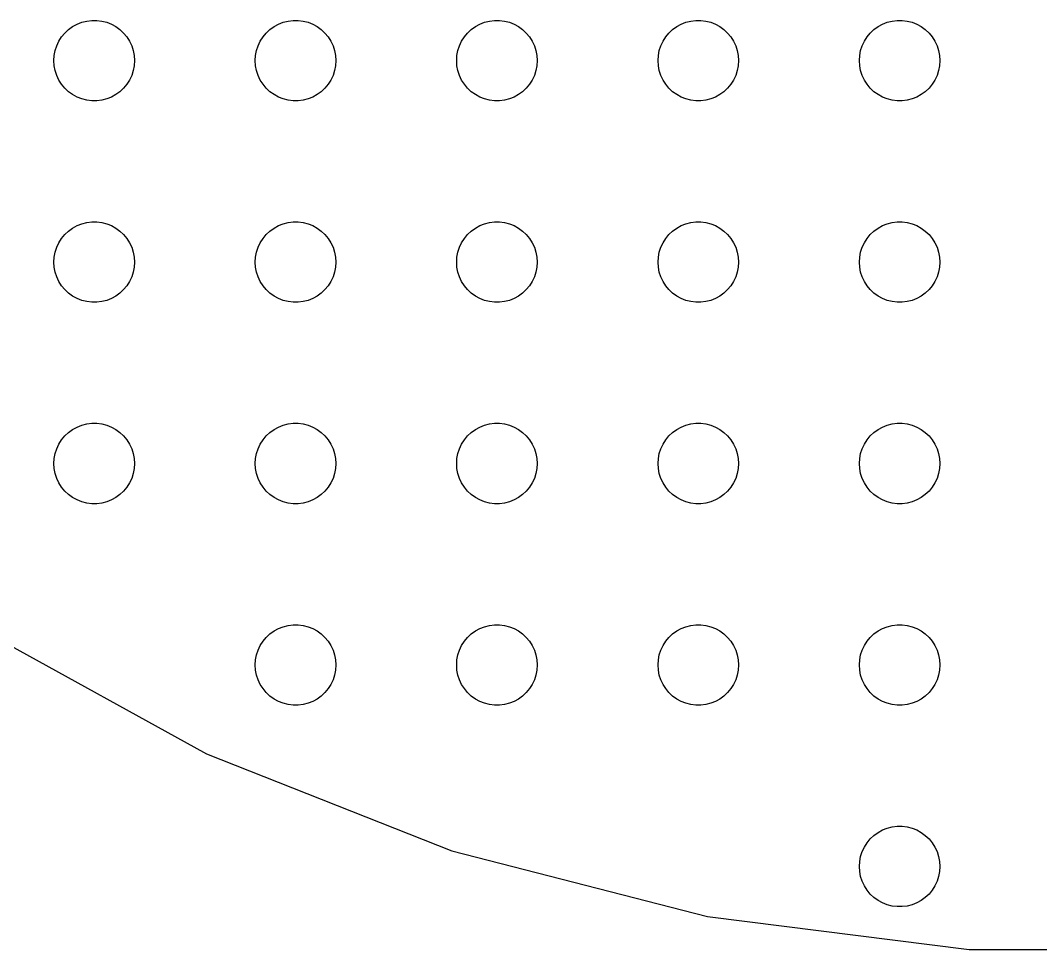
# Model space of a CAD drawing. Header units: metres. Extents: x -156 to 156, y -156 to 156.
# Drawn here: x -80.5 to -4.5, y -156.2 to -87 of the extents above; entities that cross this region are included whole.
import ezdxf

# ---------------------------------------------------------------- set-up
doc = ezdxf.new("R2010")
doc.units = ezdxf.units.M

msp = doc.modelspace()

# ---------------------------------------------------------------- linework, layer by layer
for p, q in [((-76.6075, -87.467), (-76.2773, -87.2855)), ((-76.2773, -87.2855), (-75.927, -87.1468)), ((-75.927, -87.1468), (-75.5621, -87.0531)), ((-75.5621, -87.0531), (-75.1884, -87.0059)), ((-75.1884, -87.0059), (-74.8116, -87.0059)), ((-74.8116, -87.0059), (-74.4379, -87.0531)), ((-74.4379, -87.0531), (-74.073, -87.1468)), ((-74.073, -87.1468), (-73.7227, -87.2855)), ((-73.7227, -87.2855), (-73.3925, -87.467)), ((-61.6075, -87.467), (-61.2773, -87.2855)), ((-61.2773, -87.2855), (-60.927, -87.1468)), ((-60.927, -87.1468), (-60.5621, -87.0531)), ((-60.5621, -87.0531), (-60.1884, -87.0059)), ((-60.1884, -87.0059), (-59.8116, -87.0059)), ((-59.8116, -87.0059), (-59.4379, -87.0531)), ((-59.4379, -87.0531), (-59.0729, -87.1468)), ((-59.0729, -87.1468), (-58.7227, -87.2855)), ((-58.7227, -87.2855), (-58.3925, -87.467)), ((-46.6075, -87.467), (-46.2773, -87.2855)), ((-46.2773, -87.2855), (-45.927, -87.1468)), ((-45.927, -87.1468), (-45.5621, -87.0531)), ((-45.5621, -87.0531), (-45.1884, -87.0059)), ((-45.1884, -87.0059), (-44.8116, -87.0059)), ((-44.8116, -87.0059), (-44.4379, -87.0531)), ((-44.4379, -87.0531), (-44.0729, -87.1468)), ((-44.0729, -87.1468), (-43.7227, -87.2855)), ((-43.7227, -87.2855), (-43.3925, -87.467)), ((-31.6075, -87.467), (-31.2773, -87.2855)), ((-31.2773, -87.2855), (-30.927, -87.1468)), ((-30.927, -87.1468), (-30.5621, -87.0531)), ((-30.5621, -87.0531), (-30.1884, -87.0059)), ((-30.1884, -87.0059), (-29.8116, -87.0059)), ((-29.8116, -87.0059), (-29.4379, -87.0531)), ((-29.4379, -87.0531), (-29.0729, -87.1468)), ((-29.0729, -87.1468), (-28.7227, -87.2855)), ((-28.7227, -87.2855), (-28.3925, -87.467)), ((-16.6075, -87.467), (-16.2773, -87.2855)), ((-16.2773, -87.2855), (-15.927, -87.1468)), ((-15.927, -87.1468), (-15.5621, -87.0531)), ((-15.5621, -87.0531), (-15.1884, -87.0059)), ((-15.1884, -87.0059), (-14.8116, -87.0059)), ((-14.8116, -87.0059), (-14.4379, -87.0531)), ((-14.4379, -87.0531), (-14.0729, -87.1468)), ((-14.0729, -87.1468), (-13.7227, -87.2855)), ((-13.7227, -87.2855), (-13.3925, -87.467)), ((-77.427, -88.2366), (-77.1869, -87.9464)), ((-77.1869, -87.9464), (-76.9123, -87.6885)), ((-76.9123, -87.6885), (-76.6075, -87.467)), ((-73.3925, -87.467), (-73.0877, -87.6885)), ((-73.0877, -87.6885), (-72.8131, -87.9464)), ((-72.8131, -87.9464), (-72.573, -88.2366)), ((-62.427, -88.2366), (-62.1869, -87.9464)), ((-62.1869, -87.9464), (-61.9123, -87.6885)), ((-61.9123, -87.6885), (-61.6075, -87.467)), ((-58.3925, -87.467), (-58.0877, -87.6885)), ((-58.0877, -87.6885), (-57.8131, -87.9464)), ((-57.8131, -87.9464), (-57.5729, -88.2366)), ((-47.427, -88.2366), (-47.1869, -87.9464)), ((-47.1869, -87.9464), (-46.9123, -87.6885)), ((-46.9123, -87.6885), (-46.6075, -87.467)), ((-43.3925, -87.467), (-43.0877, -87.6885)), ((-43.0877, -87.6885), (-42.8131, -87.9464)), ((-42.8131, -87.9464), (-42.5729, -88.2366)), ((-32.427, -88.2366), (-32.1869, -87.9464)), ((-32.1869, -87.9464), (-31.9123, -87.6885)), ((-31.9123, -87.6885), (-31.6075, -87.467)), ((-28.3925, -87.467), (-28.0877, -87.6885)), ((-28.0877, -87.6885), (-27.8131, -87.9464)), ((-27.8131, -87.9464), (-27.5729, -88.2366)), ((-17.427, -88.2366), (-17.1869, -87.9464)), ((-17.1869, -87.9464), (-16.9123, -87.6885)), ((-16.9123, -87.6885), (-16.6075, -87.467)), ((-13.3925, -87.467), (-13.0877, -87.6885)), ((-13.0877, -87.6885), (-12.8131, -87.9464)), ((-12.8131, -87.9464), (-12.5729, -88.2366)), ((-77.9057, -89.2539), (-77.7893, -88.8956)), ((-77.7893, -88.8956), (-77.6289, -88.5547)), ((-77.6289, -88.5547), (-77.427, -88.2366)), ((-72.573, -88.2366), (-72.3711, -88.5547)), ((-72.3711, -88.5547), (-72.2107, -88.8956)), ((-72.2107, -88.8956), (-72.0943, -89.2539)), ((-62.9057, -89.2539), (-62.7893, -88.8956)), ((-62.7893, -88.8956), (-62.6289, -88.5547)), ((-62.6289, -88.5547), (-62.427, -88.2366)), ((-57.5729, -88.2366), (-57.3711, -88.5547)), ((-57.3711, -88.5547), (-57.2107, -88.8956)), ((-57.2107, -88.8956), (-57.0942, -89.2539)), ((-47.9057, -89.2539), (-47.7893, -88.8956)), ((-47.7893, -88.8956), (-47.6289, -88.5547)), ((-47.6289, -88.5547), (-47.427, -88.2366)), ((-42.5729, -88.2366), (-42.3711, -88.5547)), ((-42.3711, -88.5547), (-42.2107, -88.8956)), ((-42.2107, -88.8956), (-42.0942, -89.2539)), ((-32.9057, -89.2539), (-32.7893, -88.8956)), ((-32.7893, -88.8956), (-32.6289, -88.5547)), ((-32.6289, -88.5547), (-32.427, -88.2366)), ((-27.5729, -88.2366), (-27.3711, -88.5547)), ((-27.3711, -88.5547), (-27.2107, -88.8956)), ((-27.2107, -88.8956), (-27.0942, -89.2539)), ((-17.9057, -89.2539), (-17.7893, -88.8956)), ((-17.7893, -88.8956), (-17.6289, -88.5547)), ((-17.6289, -88.5547), (-17.427, -88.2366)), ((-12.5729, -88.2366), (-12.3711, -88.5547)), ((-12.3711, -88.5547), (-12.2107, -88.8956)), ((-12.2107, -88.8956), (-12.0942, -89.2539)), ((-78, -90), (-77.9763, -89.624)), ((-77.9763, -89.624), (-77.9057, -89.2539)), ((-72.0943, -89.2539), (-72.0237, -89.624)), ((-72.0237, -89.624), (-72, -90)), ((-63, -90), (-62.9763, -89.624)), ((-62.9763, -89.624), (-62.9057, -89.2539)), ((-57.0942, -89.2539), (-57.0237, -89.624)), ((-57.0237, -89.624), (-57, -90)), ((-48, -90), (-47.9763, -89.624)), ((-47.9763, -89.624), (-47.9057, -89.2539)), ((-42.0942, -89.2539), (-42.0237, -89.624)), ((-42.0237, -89.624), (-42, -90)), ((-33, -90), (-32.9763, -89.624)), ((-32.9763, -89.624), (-32.9057, -89.2539)), ((-27.0942, -89.2539), (-27.0237, -89.624)), ((-27.0237, -89.624), (-27, -90)), ((-18, -90), (-17.9763, -89.624)), ((-17.9763, -89.624), (-17.9057, -89.2539)), ((-12.0942, -89.2539), (-12.0237, -89.624)), ((-12.0237, -89.624), (-12, -90)), ((-77.9763, -90.376), (-78, -90)), ((-77.9057, -90.7461), (-77.9763, -90.376)), ((-72.0237, -90.376), (-72.0943, -90.7461)), ((-72, -90), (-72.0237, -90.376)), ((-62.9763, -90.376), (-63, -90)), ((-62.9057, -90.7461), (-62.9763, -90.376)), ((-57.0237, -90.376), (-57.0942, -90.7461)), ((-57, -90), (-57.0237, -90.376)), ((-47.9763, -90.376), (-48, -90)), ((-47.9057, -90.7461), (-47.9763, -90.376)), ((-42.0237, -90.376), (-42.0942, -90.7461)), ((-42, -90), (-42.0237, -90.376)), ((-32.9763, -90.376), (-33, -90)), ((-32.9057, -90.7461), (-32.9763, -90.376)), ((-27.0237, -90.376), (-27.0942, -90.7461)), ((-27, -90), (-27.0237, -90.376)), ((-17.9763, -90.376), (-18, -90)), ((-17.9057, -90.7461), (-17.9763, -90.376)), ((-12.0237, -90.376), (-12.0942, -90.7461)), ((-12, -90), (-12.0237, -90.376)), ((-77.7893, -91.1044), (-77.9057, -90.7461)), ((-77.6289, -91.4453), (-77.7893, -91.1044)), ((-72.2107, -91.1044), (-72.3711, -91.4453)), ((-72.0943, -90.7461), (-72.2107, -91.1044)), ((-62.7893, -91.1044), (-62.9057, -90.7461)), ((-62.6289, -91.4453), (-62.7893, -91.1044)), ((-57.2107, -91.1044), (-57.3711, -91.4453)), ((-57.0942, -90.7461), (-57.2107, -91.1044)), ((-47.7893, -91.1044), (-47.9057, -90.7461)), ((-47.6289, -91.4453), (-47.7893, -91.1044)), ((-42.2107, -91.1044), (-42.3711, -91.4453)), ((-42.0942, -90.7461), (-42.2107, -91.1044)), ((-32.7893, -91.1044), (-32.9057, -90.7461)), ((-32.6289, -91.4453), (-32.7893, -91.1044)), ((-27.2107, -91.1044), (-27.3711, -91.4453)), ((-27.0942, -90.7461), (-27.2107, -91.1044)), ((-17.7893, -91.1044), (-17.9057, -90.7461)), ((-17.6289, -91.4453), (-17.7893, -91.1044)), ((-12.2107, -91.1044), (-12.3711, -91.4453)), ((-12.0942, -90.7461), (-12.2107, -91.1044)), ((-77.427, -91.7634), (-77.6289, -91.4453)), ((-77.1869, -92.0536), (-77.427, -91.7634)), ((-72.573, -91.7634), (-72.8131, -92.0536)), ((-72.3711, -91.4453), (-72.573, -91.7634)), ((-62.427, -91.7634), (-62.6289, -91.4453)), ((-62.1869, -92.0536), (-62.427, -91.7634)), ((-57.5729, -91.7634), (-57.8131, -92.0536)), ((-57.3711, -91.4453), (-57.5729, -91.7634)), ((-47.427, -91.7634), (-47.6289, -91.4453)), ((-47.1869, -92.0536), (-47.427, -91.7634)), ((-42.5729, -91.7634), (-42.8131, -92.0536)), ((-42.3711, -91.4453), (-42.5729, -91.7634)), ((-32.427, -91.7634), (-32.6289, -91.4453)), ((-32.1869, -92.0536), (-32.427, -91.7634)), ((-27.5729, -91.7634), (-27.8131, -92.0536)), ((-27.3711, -91.4453), (-27.5729, -91.7634)), ((-17.427, -91.7634), (-17.6289, -91.4453)), ((-17.1869, -92.0536), (-17.427, -91.7634)), ((-12.5729, -91.7634), (-12.8131, -92.0536)), ((-12.3711, -91.4453), (-12.5729, -91.7634)), ((-76.9123, -92.3115), (-77.1869, -92.0536)), ((-76.6075, -92.533), (-76.9123, -92.3115)), ((-76.2773, -92.7145), (-76.6075, -92.533)), ((-75.927, -92.8532), (-76.2773, -92.7145)), ((-73.7227, -92.7145), (-74.073, -92.8532)), ((-73.3925, -92.533), (-73.7227, -92.7145)), ((-73.0877, -92.3115), (-73.3925, -92.533)), ((-72.8131, -92.0536), (-73.0877, -92.3115)), ((-61.9123, -92.3115), (-62.1869, -92.0536)), ((-61.6075, -92.533), (-61.9123, -92.3115)), ((-61.2773, -92.7145), (-61.6075, -92.533)), ((-60.927, -92.8532), (-61.2773, -92.7145)), ((-58.7227, -92.7145), (-59.0729, -92.8532)), ((-58.3925, -92.533), (-58.7227, -92.7145)), ((-58.0877, -92.3115), (-58.3925, -92.533)), ((-57.8131, -92.0536), (-58.0877, -92.3115)), ((-46.9123, -92.3115), (-47.1869, -92.0536)), ((-46.6075, -92.533), (-46.9123, -92.3115)), ((-46.2773, -92.7145), (-46.6075, -92.533)), ((-45.927, -92.8532), (-46.2773, -92.7145)), ((-43.7227, -92.7145), (-44.0729, -92.8532)), ((-43.3925, -92.533), (-43.7227, -92.7145)), ((-43.0877, -92.3115), (-43.3925, -92.533)), ((-42.8131, -92.0536), (-43.0877, -92.3115)), ((-31.9123, -92.3115), (-32.1869, -92.0536)), ((-31.6075, -92.533), (-31.9123, -92.3115)), ((-31.2773, -92.7145), (-31.6075, -92.533)), ((-30.927, -92.8532), (-31.2773, -92.7145)), ((-28.7227, -92.7145), (-29.0729, -92.8532)), ((-28.3925, -92.533), (-28.7227, -92.7145)), ((-28.0877, -92.3115), (-28.3925, -92.533)), ((-27.8131, -92.0536), (-28.0877, -92.3115)), ((-16.9123, -92.3115), (-17.1869, -92.0536)), ((-16.6075, -92.533), (-16.9123, -92.3115)), ((-16.2773, -92.7145), (-16.6075, -92.533)), ((-15.927, -92.8532), (-16.2773, -92.7145)), ((-13.7227, -92.7145), (-14.0729, -92.8532)), ((-13.3925, -92.533), (-13.7227, -92.7145)), ((-13.0877, -92.3115), (-13.3925, -92.533)), ((-12.8131, -92.0536), (-13.0877, -92.3115)), ((-75.5621, -92.9469), (-75.927, -92.8532)), ((-75.1884, -92.9941), (-75.5621, -92.9469)), ((-74.8116, -92.9941), (-75.1884, -92.9941)), ((-74.4379, -92.9469), (-74.8116, -92.9941)), ((-74.073, -92.8532), (-74.4379, -92.9469)), ((-60.5621, -92.9469), (-60.927, -92.8532)), ((-60.1884, -92.9941), (-60.5621, -92.9469)), ((-59.8116, -92.9941), (-60.1884, -92.9941)), ((-59.4379, -92.9469), (-59.8116, -92.9941)), ((-59.0729, -92.8532), (-59.4379, -92.9469)), ((-45.5621, -92.9469), (-45.927, -92.8532)), ((-45.1884, -92.9941), (-45.5621, -92.9469)), ((-44.8116, -92.9941), (-45.1884, -92.9941)), ((-44.4379, -92.9469), (-44.8116, -92.9941)), ((-44.0729, -92.8532), (-44.4379, -92.9469)), ((-30.5621, -92.9469), (-30.927, -92.8532)), ((-30.1884, -92.9941), (-30.5621, -92.9469)), ((-29.8116, -92.9941), (-30.1884, -92.9941)), ((-29.4379, -92.9469), (-29.8116, -92.9941)), ((-29.0729, -92.8532), (-29.4379, -92.9469)), ((-15.5621, -92.9469), (-15.927, -92.8532)), ((-15.1884, -92.9941), (-15.5621, -92.9469)), ((-14.8116, -92.9941), (-15.1884, -92.9941)), ((-14.4379, -92.9469), (-14.8116, -92.9941)), ((-14.0729, -92.8532), (-14.4379, -92.9469)), ((-76.9123, -102.688), (-76.6075, -102.467)), ((-76.6075, -102.467), (-76.2773, -102.286)), ((-76.2773, -102.286), (-75.927, -102.147)), ((-75.927, -102.147), (-75.5621, -102.053)), ((-75.5621, -102.053), (-75.1884, -102.006)), ((-75.1884, -102.006), (-74.8116, -102.006)), ((-74.8116, -102.006), (-74.4379, -102.053)), ((-74.4379, -102.053), (-74.073, -102.147)), ((-74.073, -102.147), (-73.7227, -102.286)), ((-73.7227, -102.286), (-73.3925, -102.467)), ((-73.3925, -102.467), (-73.0877, -102.688)), ((-61.9123, -102.688), (-61.6075, -102.467)), ((-61.6075, -102.467), (-61.2773, -102.286)), ((-61.2773, -102.286), (-60.927, -102.147)), ((-60.927, -102.147), (-60.5621, -102.053)), ((-60.5621, -102.053), (-60.1884, -102.006)), ((-60.1884, -102.006), (-59.8116, -102.006)), ((-59.8116, -102.006), (-59.4379, -102.053)), ((-59.4379, -102.053), (-59.0729, -102.147)), ((-59.0729, -102.147), (-58.7227, -102.286)), ((-58.7227, -102.286), (-58.3925, -102.467)), ((-58.3925, -102.467), (-58.0877, -102.688)), ((-46.9123, -102.688), (-46.6075, -102.467)), ((-46.6075, -102.467), (-46.2773, -102.286)), ((-46.2773, -102.286), (-45.927, -102.147)), ((-45.927, -102.147), (-45.5621, -102.053)), ((-45.5621, -102.053), (-45.1884, -102.006)), ((-45.1884, -102.006), (-44.8116, -102.006)), ((-44.8116, -102.006), (-44.4379, -102.053)), ((-44.4379, -102.053), (-44.0729, -102.147)), ((-44.0729, -102.147), (-43.7227, -102.286)), ((-43.7227, -102.286), (-43.3925, -102.467)), ((-43.3925, -102.467), (-43.0877, -102.688)), ((-31.9123, -102.688), (-31.6075, -102.467)), ((-31.6075, -102.467), (-31.2773, -102.286)), ((-31.2773, -102.286), (-30.927, -102.147)), ((-30.927, -102.147), (-30.5621, -102.053)), ((-30.5621, -102.053), (-30.1884, -102.006)), ((-30.1884, -102.006), (-29.8116, -102.006)), ((-29.8116, -102.006), (-29.4379, -102.053)), ((-29.4379, -102.053), (-29.0729, -102.147)), ((-29.0729, -102.147), (-28.7227, -102.286)), ((-28.7227, -102.286), (-28.3925, -102.467)), ((-28.3925, -102.467), (-28.0877, -102.688)), ((-16.9123, -102.688), (-16.6075, -102.467)), ((-16.6075, -102.467), (-16.2773, -102.286)), ((-16.2773, -102.286), (-15.927, -102.147)), ((-15.927, -102.147), (-15.5621, -102.053)), ((-15.5621, -102.053), (-15.1884, -102.006)), ((-15.1884, -102.006), (-14.8116, -102.006)), ((-14.8116, -102.006), (-14.4379, -102.053)), ((-14.4379, -102.053), (-14.0729, -102.147)), ((-14.0729, -102.147), (-13.7227, -102.286)), ((-13.7227, -102.286), (-13.3925, -102.467)), ((-13.3925, -102.467), (-13.0877, -102.688)), ((-77.6289, -103.555), (-77.427, -103.237)), ((-77.427, -103.237), (-77.1869, -102.946)), ((-77.1869, -102.946), (-76.9123, -102.688)), ((-73.0877, -102.688), (-72.8131, -102.946)), ((-72.8131, -102.946), (-72.573, -103.237)), ((-72.573, -103.237), (-72.3711, -103.555)), ((-62.6289, -103.555), (-62.427, -103.237)), ((-62.427, -103.237), (-62.1869, -102.946)), ((-62.1869, -102.946), (-61.9123, -102.688)), ((-58.0877, -102.688), (-57.8131, -102.946)), ((-57.8131, -102.946), (-57.5729, -103.237)), ((-57.5729, -103.237), (-57.3711, -103.555)), ((-47.6289, -103.555), (-47.427, -103.237)), ((-47.427, -103.237), (-47.1869, -102.946)), ((-47.1869, -102.946), (-46.9123, -102.688)), ((-43.0877, -102.688), (-42.8131, -102.946)), ((-42.8131, -102.946), (-42.5729, -103.237)), ((-42.5729, -103.237), (-42.3711, -103.555)), ((-32.6289, -103.555), (-32.427, -103.237)), ((-32.427, -103.237), (-32.1869, -102.946)), ((-32.1869, -102.946), (-31.9123, -102.688)), ((-28.0877, -102.688), (-27.8131, -102.946)), ((-27.8131, -102.946), (-27.5729, -103.237)), ((-27.5729, -103.237), (-27.3711, -103.555)), ((-17.6289, -103.555), (-17.427, -103.237)), ((-17.427, -103.237), (-17.1869, -102.946)), ((-17.1869, -102.946), (-16.9123, -102.688)), ((-13.0877, -102.688), (-12.8131, -102.946)), ((-12.8131, -102.946), (-12.5729, -103.237)), ((-12.5729, -103.237), (-12.3711, -103.555)), ((-77.9057, -104.254), (-77.7893, -103.896)), ((-77.7893, -103.896), (-77.6289, -103.555)), ((-72.3711, -103.555), (-72.2107, -103.896)), ((-72.2107, -103.896), (-72.0943, -104.254)), ((-62.9057, -104.254), (-62.7893, -103.896)), ((-62.7893, -103.896), (-62.6289, -103.555)), ((-57.3711, -103.555), (-57.2107, -103.896)), ((-57.2107, -103.896), (-57.0942, -104.254)), ((-47.9057, -104.254), (-47.7893, -103.896)), ((-47.7893, -103.896), (-47.6289, -103.555)), ((-42.3711, -103.555), (-42.2107, -103.896)), ((-42.2107, -103.896), (-42.0942, -104.254)), ((-32.9057, -104.254), (-32.7893, -103.896)), ((-32.7893, -103.896), (-32.6289, -103.555)), ((-27.3711, -103.555), (-27.2107, -103.896)), ((-27.2107, -103.896), (-27.0942, -104.254)), ((-17.9057, -104.254), (-17.7893, -103.896)), ((-17.7893, -103.896), (-17.6289, -103.555)), ((-12.3711, -103.555), (-12.2107, -103.896)), ((-12.2107, -103.896), (-12.0942, -104.254)), ((-78, -105), (-77.9763, -104.624)), ((-77.9763, -104.624), (-77.9057, -104.254)), ((-72.0943, -104.254), (-72.0237, -104.624)), ((-72.0237, -104.624), (-72, -105)), ((-63, -105), (-62.9763, -104.624)), ((-62.9763, -104.624), (-62.9057, -104.254)), ((-57.0942, -104.254), (-57.0237, -104.624)), ((-57.0237, -104.624), (-57, -105)), ((-48, -105), (-47.9763, -104.624)), ((-47.9763, -104.624), (-47.9057, -104.254)), ((-42.0942, -104.254), (-42.0237, -104.624)), ((-42.0237, -104.624), (-42, -105)), ((-33, -105), (-32.9763, -104.624)), ((-32.9763, -104.624), (-32.9057, -104.254)), ((-27.0942, -104.254), (-27.0237, -104.624)), ((-27.0237, -104.624), (-27, -105)), ((-18, -105), (-17.9763, -104.624)), ((-17.9763, -104.624), (-17.9057, -104.254)), ((-12.0942, -104.254), (-12.0237, -104.624)), ((-12.0237, -104.624), (-12, -105)), ((-77.9763, -105.376), (-78, -105)), ((-77.9057, -105.746), (-77.9763, -105.376)), ((-72.0237, -105.376), (-72.0943, -105.746)), ((-72, -105), (-72.0237, -105.376)), ((-62.9763, -105.376), (-63, -105)), ((-62.9057, -105.746), (-62.9763, -105.376)), ((-57.0237, -105.376), (-57.0942, -105.746)), ((-57, -105), (-57.0237, -105.376)), ((-47.9763, -105.376), (-48, -105)), ((-47.9057, -105.746), (-47.9763, -105.376)), ((-42.0237, -105.376), (-42.0942, -105.746)), ((-42, -105), (-42.0237, -105.376)), ((-32.9763, -105.376), (-33, -105)), ((-32.9057, -105.746), (-32.9763, -105.376)), ((-27.0237, -105.376), (-27.0942, -105.746)), ((-27, -105), (-27.0237, -105.376)), ((-17.9763, -105.376), (-18, -105)), ((-17.9057, -105.746), (-17.9763, -105.376)), ((-12.0237, -105.376), (-12.0942, -105.746)), ((-12, -105), (-12.0237, -105.376)), ((-77.7893, -106.104), (-77.9057, -105.746)), ((-77.6289, -106.445), (-77.7893, -106.104)), ((-72.2107, -106.104), (-72.3711, -106.445)), ((-72.0943, -105.746), (-72.2107, -106.104)), ((-62.7893, -106.104), (-62.9057, -105.746)), ((-62.6289, -106.445), (-62.7893, -106.104)), ((-57.2107, -106.104), (-57.3711, -106.445)), ((-57.0942, -105.746), (-57.2107, -106.104)), ((-47.7893, -106.104), (-47.9057, -105.746)), ((-47.6289, -106.445), (-47.7893, -106.104)), ((-42.2107, -106.104), (-42.3711, -106.445)), ((-42.0942, -105.746), (-42.2107, -106.104)), ((-32.7893, -106.104), (-32.9057, -105.746)), ((-32.6289, -106.445), (-32.7893, -106.104)), ((-27.2107, -106.104), (-27.3711, -106.445)), ((-27.0942, -105.746), (-27.2107, -106.104)), ((-17.7893, -106.104), (-17.9057, -105.746)), ((-17.6289, -106.445), (-17.7893, -106.104)), ((-12.2107, -106.104), (-12.3711, -106.445)), ((-12.0942, -105.746), (-12.2107, -106.104)), ((-77.427, -106.763), (-77.6289, -106.445)), ((-77.1869, -107.054), (-77.427, -106.763)), ((-76.9123, -107.312), (-77.1869, -107.054)), ((-72.8131, -107.054), (-73.0877, -107.312)), ((-72.573, -106.763), (-72.8131, -107.054)), ((-72.3711, -106.445), (-72.573, -106.763)), ((-62.427, -106.763), (-62.6289, -106.445)), ((-62.1869, -107.054), (-62.427, -106.763)), ((-61.9123, -107.312), (-62.1869, -107.054)), ((-57.8131, -107.054), (-58.0877, -107.312)), ((-57.5729, -106.763), (-57.8131, -107.054)), ((-57.3711, -106.445), (-57.5729, -106.763)), ((-47.427, -106.763), (-47.6289, -106.445)), ((-47.1869, -107.054), (-47.427, -106.763)), ((-46.9123, -107.312), (-47.1869, -107.054)), ((-42.8131, -107.054), (-43.0877, -107.312)), ((-42.5729, -106.763), (-42.8131, -107.054)), ((-42.3711, -106.445), (-42.5729, -106.763)), ((-32.427, -106.763), (-32.6289, -106.445)), ((-32.1869, -107.054), (-32.427, -106.763)), ((-31.9123, -107.312), (-32.1869, -107.054)), ((-27.8131, -107.054), (-28.0877, -107.312)), ((-27.5729, -106.763), (-27.8131, -107.054)), ((-27.3711, -106.445), (-27.5729, -106.763)), ((-17.427, -106.763), (-17.6289, -106.445)), ((-17.1869, -107.054), (-17.427, -106.763)), ((-16.9123, -107.312), (-17.1869, -107.054)), ((-12.8131, -107.054), (-13.0877, -107.312)), ((-12.5729, -106.763), (-12.8131, -107.054)), ((-12.3711, -106.445), (-12.5729, -106.763)), ((-76.6075, -107.533), (-76.9123, -107.312)), ((-76.2773, -107.714), (-76.6075, -107.533)), ((-75.927, -107.853), (-76.2773, -107.714)), ((-75.5621, -107.947), (-75.927, -107.853)), ((-74.073, -107.853), (-74.4379, -107.947)), ((-73.7227, -107.714), (-74.073, -107.853)), ((-73.3925, -107.533), (-73.7227, -107.714)), ((-73.0877, -107.312), (-73.3925, -107.533)), ((-61.6075, -107.533), (-61.9123, -107.312)), ((-61.2773, -107.714), (-61.6075, -107.533)), ((-60.927, -107.853), (-61.2773, -107.714)), ((-60.5621, -107.947), (-60.927, -107.853)), ((-59.0729, -107.853), (-59.4379, -107.947)), ((-58.7227, -107.714), (-59.0729, -107.853)), ((-58.3925, -107.533), (-58.7227, -107.714)), ((-58.0877, -107.312), (-58.3925, -107.533)), ((-46.6075, -107.533), (-46.9123, -107.312)), ((-46.2773, -107.714), (-46.6075, -107.533)), ((-45.927, -107.853), (-46.2773, -107.714)), ((-45.5621, -107.947), (-45.927, -107.853)), ((-44.0729, -107.853), (-44.4379, -107.947)), ((-43.7227, -107.714), (-44.0729, -107.853)), ((-43.3925, -107.533), (-43.7227, -107.714)), ((-43.0877, -107.312), (-43.3925, -107.533)), ((-31.6075, -107.533), (-31.9123, -107.312)), ((-31.2773, -107.714), (-31.6075, -107.533)), ((-30.927, -107.853), (-31.2773, -107.714)), ((-30.5621, -107.947), (-30.927, -107.853)), ((-29.0729, -107.853), (-29.4379, -107.947)), ((-28.7227, -107.714), (-29.0729, -107.853)), ((-28.3925, -107.533), (-28.7227, -107.714)), ((-28.0877, -107.312), (-28.3925, -107.533)), ((-16.6075, -107.533), (-16.9123, -107.312)), ((-16.2773, -107.714), (-16.6075, -107.533)), ((-15.927, -107.853), (-16.2773, -107.714)), ((-15.5621, -107.947), (-15.927, -107.853)), ((-14.0729, -107.853), (-14.4379, -107.947)), ((-13.7227, -107.714), (-14.0729, -107.853)), ((-13.3925, -107.533), (-13.7227, -107.714)), ((-13.0877, -107.312), (-13.3925, -107.533)), ((-75.1884, -107.994), (-75.5621, -107.947)), ((-74.8116, -107.994), (-75.1884, -107.994)), ((-74.4379, -107.947), (-74.8116, -107.994)), ((-60.1884, -107.994), (-60.5621, -107.947)), ((-59.8116, -107.994), (-60.1884, -107.994)), ((-59.4379, -107.947), (-59.8116, -107.994)), ((-45.1884, -107.994), (-45.5621, -107.947)), ((-44.8116, -107.994), (-45.1884, -107.994)), ((-44.4379, -107.947), (-44.8116, -107.994)), ((-30.1884, -107.994), (-30.5621, -107.947)), ((-29.8116, -107.994), (-30.1884, -107.994)), ((-29.4379, -107.947), (-29.8116, -107.994)), ((-15.1884, -107.994), (-15.5621, -107.947)), ((-14.8116, -107.994), (-15.1884, -107.994)), ((-14.4379, -107.947), (-14.8116, -107.994)), ((-75.5621, -117.053), (-75.1884, -117.006)), ((-75.1884, -117.006), (-74.8116, -117.006)), ((-74.8116, -117.006), (-74.4379, -117.053)), ((-60.5621, -117.053), (-60.1884, -117.006)), ((-60.1884, -117.006), (-59.8116, -117.006)), ((-59.8116, -117.006), (-59.4379, -117.053)), ((-45.5621, -117.053), (-45.1884, -117.006)), ((-45.1884, -117.006), (-44.8116, -117.006)), ((-44.8116, -117.006), (-44.4379, -117.053)), ((-30.5621, -117.053), (-30.1884, -117.006)), ((-30.1884, -117.006), (-29.8116, -117.006)), ((-29.8116, -117.006), (-29.4379, -117.053)), ((-15.5621, -117.053), (-15.1884, -117.006)), ((-15.1884, -117.006), (-14.8116, -117.006)), ((-14.8116, -117.006), (-14.4379, -117.053)), ((-77.1869, -117.946), (-76.9123, -117.688)), ((-76.9123, -117.688), (-76.6075, -117.467)), ((-76.6075, -117.467), (-76.2773, -117.286)), ((-76.2773, -117.286), (-75.927, -117.147)), ((-75.927, -117.147), (-75.5621, -117.053)), ((-74.4379, -117.053), (-74.073, -117.147)), ((-74.073, -117.147), (-73.7227, -117.286)), ((-73.7227, -117.286), (-73.3925, -117.467)), ((-73.3925, -117.467), (-73.0877, -117.688)), ((-73.0877, -117.688), (-72.8131, -117.946)), ((-62.1869, -117.946), (-61.9123, -117.688)), ((-61.9123, -117.688), (-61.6075, -117.467)), ((-61.6075, -117.467), (-61.2773, -117.286)), ((-61.2773, -117.286), (-60.927, -117.147)), ((-60.927, -117.147), (-60.5621, -117.053)), ((-59.4379, -117.053), (-59.0729, -117.147)), ((-59.0729, -117.147), (-58.7227, -117.286)), ((-58.7227, -117.286), (-58.3925, -117.467)), ((-58.3925, -117.467), (-58.0877, -117.688)), ((-58.0877, -117.688), (-57.8131, -117.946)), ((-47.1869, -117.946), (-46.9123, -117.688)), ((-46.9123, -117.688), (-46.6075, -117.467)), ((-46.6075, -117.467), (-46.2773, -117.286)), ((-46.2773, -117.286), (-45.927, -117.147)), ((-45.927, -117.147), (-45.5621, -117.053)), ((-44.4379, -117.053), (-44.0729, -117.147)), ((-44.0729, -117.147), (-43.7227, -117.286)), ((-43.7227, -117.286), (-43.3925, -117.467)), ((-43.3925, -117.467), (-43.0877, -117.688)), ((-43.0877, -117.688), (-42.8131, -117.946)), ((-32.1869, -117.946), (-31.9123, -117.688)), ((-31.9123, -117.688), (-31.6075, -117.467)), ((-31.6075, -117.467), (-31.2773, -117.286)), ((-31.2773, -117.286), (-30.927, -117.147)), ((-30.927, -117.147), (-30.5621, -117.053)), ((-29.4379, -117.053), (-29.0729, -117.147)), ((-29.0729, -117.147), (-28.7227, -117.286)), ((-28.7227, -117.286), (-28.3925, -117.467)), ((-28.3925, -117.467), (-28.0877, -117.688)), ((-28.0877, -117.688), (-27.8131, -117.946)), ((-17.1869, -117.946), (-16.9123, -117.688)), ((-16.9123, -117.688), (-16.6075, -117.467)), ((-16.6075, -117.467), (-16.2773, -117.286)), ((-16.2773, -117.286), (-15.927, -117.147)), ((-15.927, -117.147), (-15.5621, -117.053)), ((-14.4379, -117.053), (-14.0729, -117.147)), ((-14.0729, -117.147), (-13.7227, -117.286)), ((-13.7227, -117.286), (-13.3925, -117.467)), ((-13.3925, -117.467), (-13.0877, -117.688)), ((-13.0877, -117.688), (-12.8131, -117.946)), ((-77.7893, -118.896), (-77.6289, -118.555)), ((-77.6289, -118.555), (-77.427, -118.237)), ((-77.427, -118.237), (-77.1869, -117.946)), ((-72.8131, -117.946), (-72.573, -118.237)), ((-72.573, -118.237), (-72.3711, -118.555)), ((-72.3711, -118.555), (-72.2107, -118.896)), ((-62.7893, -118.896), (-62.6289, -118.555)), ((-62.6289, -118.555), (-62.427, -118.237)), ((-62.427, -118.237), (-62.1869, -117.946)), ((-57.8131, -117.946), (-57.5729, -118.237)), ((-57.5729, -118.237), (-57.3711, -118.555)), ((-57.3711, -118.555), (-57.2107, -118.896)), ((-47.7893, -118.896), (-47.6289, -118.555)), ((-47.6289, -118.555), (-47.427, -118.237)), ((-47.427, -118.237), (-47.1869, -117.946)), ((-42.8131, -117.946), (-42.5729, -118.237)), ((-42.5729, -118.237), (-42.3711, -118.555)), ((-42.3711, -118.555), (-42.2107, -118.896)), ((-32.7893, -118.896), (-32.6289, -118.555)), ((-32.6289, -118.555), (-32.427, -118.237)), ((-32.427, -118.237), (-32.1869, -117.946)), ((-27.8131, -117.946), (-27.5729, -118.237)), ((-27.5729, -118.237), (-27.3711, -118.555)), ((-27.3711, -118.555), (-27.2107, -118.896)), ((-17.7893, -118.896), (-17.6289, -118.555)), ((-17.6289, -118.555), (-17.427, -118.237)), ((-17.427, -118.237), (-17.1869, -117.946)), ((-12.8131, -117.946), (-12.5729, -118.237)), ((-12.5729, -118.237), (-12.3711, -118.555)), ((-12.3711, -118.555), (-12.2107, -118.896)), ((-77.9763, -119.624), (-77.9057, -119.254)), ((-77.9057, -119.254), (-77.7893, -118.896)), ((-72.2107, -118.896), (-72.0943, -119.254)), ((-72.0943, -119.254), (-72.0237, -119.624)), ((-62.9763, -119.624), (-62.9057, -119.254)), ((-62.9057, -119.254), (-62.7893, -118.896)), ((-57.2107, -118.896), (-57.0942, -119.254)), ((-57.0942, -119.254), (-57.0237, -119.624)), ((-47.9763, -119.624), (-47.9057, -119.254)), ((-47.9057, -119.254), (-47.7893, -118.896)), ((-42.2107, -118.896), (-42.0942, -119.254)), ((-42.0942, -119.254), (-42.0237, -119.624)), ((-32.9763, -119.624), (-32.9057, -119.254)), ((-32.9057, -119.254), (-32.7893, -118.896)), ((-27.2107, -118.896), (-27.0942, -119.254)), ((-27.0942, -119.254), (-27.0237, -119.624)), ((-17.9763, -119.624), (-17.9057, -119.254)), ((-17.9057, -119.254), (-17.7893, -118.896)), ((-12.2107, -118.896), (-12.0942, -119.254)), ((-12.0942, -119.254), (-12.0237, -119.624)), ((-78, -120), (-77.9763, -119.624)), ((-77.9763, -120.376), (-78, -120)), ((-72.0237, -119.624), (-72, -120)), ((-72, -120), (-72.0237, -120.376)), ((-63, -120), (-62.9763, -119.624)), ((-62.9763, -120.376), (-63, -120)), ((-57.0237, -119.624), (-57, -120)), ((-57, -120), (-57.0237, -120.376)), ((-48, -120), (-47.9763, -119.624)), ((-47.9763, -120.376), (-48, -120)), ((-42.0237, -119.624), (-42, -120)), ((-42, -120), (-42.0237, -120.376)), ((-33, -120), (-32.9763, -119.624)), ((-32.9763, -120.376), (-33, -120)), ((-27.0237, -119.624), (-27, -120)), ((-27, -120), (-27.0237, -120.376)), ((-18, -120), (-17.9763, -119.624)), ((-17.9763, -120.376), (-18, -120)), ((-12.0237, -119.624), (-12, -120)), ((-12, -120), (-12.0237, -120.376)), ((-77.9057, -120.746), (-77.9763, -120.376)), ((-77.7893, -121.104), (-77.9057, -120.746)), ((-72.0943, -120.746), (-72.2107, -121.104)), ((-72.0237, -120.376), (-72.0943, -120.746)), ((-62.9057, -120.746), (-62.9763, -120.376)), ((-62.7893, -121.104), (-62.9057, -120.746)), ((-57.0942, -120.746), (-57.2107, -121.104)), ((-57.0237, -120.376), (-57.0942, -120.746)), ((-47.9057, -120.746), (-47.9763, -120.376)), ((-47.7893, -121.104), (-47.9057, -120.746)), ((-42.0942, -120.746), (-42.2107, -121.104)), ((-42.0237, -120.376), (-42.0942, -120.746)), ((-32.9057, -120.746), (-32.9763, -120.376)), ((-32.7893, -121.104), (-32.9057, -120.746)), ((-27.0942, -120.746), (-27.2107, -121.104)), ((-27.0237, -120.376), (-27.0942, -120.746)), ((-17.9057, -120.746), (-17.9763, -120.376)), ((-17.7893, -121.104), (-17.9057, -120.746)), ((-12.0942, -120.746), (-12.2107, -121.104)), ((-12.0237, -120.376), (-12.0942, -120.746)), ((-77.6289, -121.445), (-77.7893, -121.104)), ((-77.427, -121.763), (-77.6289, -121.445)), ((-72.3711, -121.445), (-72.573, -121.763)), ((-72.2107, -121.104), (-72.3711, -121.445)), ((-62.6289, -121.445), (-62.7893, -121.104)), ((-62.427, -121.763), (-62.6289, -121.445)), ((-57.3711, -121.445), (-57.5729, -121.763)), ((-57.2107, -121.104), (-57.3711, -121.445)), ((-47.6289, -121.445), (-47.7893, -121.104)), ((-47.427, -121.763), (-47.6289, -121.445)), ((-42.3711, -121.445), (-42.5729, -121.763)), ((-42.2107, -121.104), (-42.3711, -121.445)), ((-32.6289, -121.445), (-32.7893, -121.104)), ((-32.427, -121.763), (-32.6289, -121.445)), ((-27.3711, -121.445), (-27.5729, -121.763)), ((-27.2107, -121.104), (-27.3711, -121.445)), ((-17.6289, -121.445), (-17.7893, -121.104)), ((-17.427, -121.763), (-17.6289, -121.445)), ((-12.3711, -121.445), (-12.5729, -121.763)), ((-12.2107, -121.104), (-12.3711, -121.445)), ((-77.1869, -122.054), (-77.427, -121.763)), ((-76.9123, -122.312), (-77.1869, -122.054)), ((-76.6075, -122.533), (-76.9123, -122.312)), ((-73.0877, -122.312), (-73.3925, -122.533)), ((-72.8131, -122.054), (-73.0877, -122.312)), ((-72.573, -121.763), (-72.8131, -122.054)), ((-62.1869, -122.054), (-62.427, -121.763)), ((-61.9123, -122.312), (-62.1869, -122.054)), ((-61.6075, -122.533), (-61.9123, -122.312)), ((-58.0877, -122.312), (-58.3925, -122.533)), ((-57.8131, -122.054), (-58.0877, -122.312)), ((-57.5729, -121.763), (-57.8131, -122.054)), ((-47.1869, -122.054), (-47.427, -121.763)), ((-46.9123, -122.312), (-47.1869, -122.054)), ((-46.6075, -122.533), (-46.9123, -122.312)), ((-43.0877, -122.312), (-43.3925, -122.533)), ((-42.8131, -122.054), (-43.0877, -122.312)), ((-42.5729, -121.763), (-42.8131, -122.054)), ((-32.1869, -122.054), (-32.427, -121.763)), ((-31.9123, -122.312), (-32.1869, -122.054)), ((-31.6075, -122.533), (-31.9123, -122.312)), ((-28.0877, -122.312), (-28.3925, -122.533)), ((-27.8131, -122.054), (-28.0877, -122.312)), ((-27.5729, -121.763), (-27.8131, -122.054)), ((-17.1869, -122.054), (-17.427, -121.763)), ((-16.9123, -122.312), (-17.1869, -122.054)), ((-16.6075, -122.533), (-16.9123, -122.312)), ((-13.0877, -122.312), (-13.3925, -122.533)), ((-12.8131, -122.054), (-13.0877, -122.312)), ((-12.5729, -121.763), (-12.8131, -122.054)), ((-76.2773, -122.714), (-76.6075, -122.533)), ((-75.927, -122.853), (-76.2773, -122.714)), ((-75.5621, -122.947), (-75.927, -122.853)), ((-75.1884, -122.994), (-75.5621, -122.947)), ((-74.8116, -122.994), (-75.1884, -122.994)), ((-74.4379, -122.947), (-74.8116, -122.994)), ((-74.073, -122.853), (-74.4379, -122.947)), ((-73.7227, -122.714), (-74.073, -122.853)), ((-73.3925, -122.533), (-73.7227, -122.714)), ((-61.2773, -122.714), (-61.6075, -122.533)), ((-60.927, -122.853), (-61.2773, -122.714)), ((-60.5621, -122.947), (-60.927, -122.853)), ((-60.1884, -122.994), (-60.5621, -122.947)), ((-59.8116, -122.994), (-60.1884, -122.994)), ((-59.4379, -122.947), (-59.8116, -122.994)), ((-59.0729, -122.853), (-59.4379, -122.947)), ((-58.7227, -122.714), (-59.0729, -122.853)), ((-58.3925, -122.533), (-58.7227, -122.714)), ((-46.2773, -122.714), (-46.6075, -122.533)), ((-45.927, -122.853), (-46.2773, -122.714)), ((-45.5621, -122.947), (-45.927, -122.853)), ((-45.1884, -122.994), (-45.5621, -122.947)), ((-44.8116, -122.994), (-45.1884, -122.994)), ((-44.4379, -122.947), (-44.8116, -122.994)), ((-44.0729, -122.853), (-44.4379, -122.947)), ((-43.7227, -122.714), (-44.0729, -122.853)), ((-43.3925, -122.533), (-43.7227, -122.714)), ((-31.2773, -122.714), (-31.6075, -122.533)), ((-30.927, -122.853), (-31.2773, -122.714)), ((-30.5621, -122.947), (-30.927, -122.853)), ((-30.1884, -122.994), (-30.5621, -122.947)), ((-29.8116, -122.994), (-30.1884, -122.994)), ((-29.4379, -122.947), (-29.8116, -122.994)), ((-29.0729, -122.853), (-29.4379, -122.947)), ((-28.7227, -122.714), (-29.0729, -122.853)), ((-28.3925, -122.533), (-28.7227, -122.714)), ((-16.2773, -122.714), (-16.6075, -122.533)), ((-15.927, -122.853), (-16.2773, -122.714)), ((-15.5621, -122.947), (-15.927, -122.853)), ((-15.1884, -122.994), (-15.5621, -122.947)), ((-14.8116, -122.994), (-15.1884, -122.994)), ((-14.4379, -122.947), (-14.8116, -122.994)), ((-14.0729, -122.853), (-14.4379, -122.947)), ((-13.7227, -122.714), (-14.0729, -122.853)), ((-13.3925, -122.533), (-13.7227, -122.714)), ((-83.8569, -132.137), (-66.6345, -141.605)), ((-61.2773, -132.286), (-60.927, -132.147)), ((-60.927, -132.147), (-60.5621, -132.053)), ((-60.5621, -132.053), (-60.1884, -132.006)), ((-60.1884, -132.006), (-59.8116, -132.006)), ((-59.8116, -132.006), (-59.4379, -132.053)), ((-59.4379, -132.053), (-59.0729, -132.147)), ((-59.0729, -132.147), (-58.7227, -132.286)), ((-46.2773, -132.286), (-45.927, -132.147)), ((-45.927, -132.147), (-45.5621, -132.053)), ((-45.5621, -132.053), (-45.1884, -132.006)), ((-45.1884, -132.006), (-44.8116, -132.006)), ((-44.8116, -132.006), (-44.4379, -132.053)), ((-44.4379, -132.053), (-44.0729, -132.147)), ((-44.0729, -132.147), (-43.7227, -132.286)), ((-31.2773, -132.286), (-30.927, -132.147)), ((-30.927, -132.147), (-30.5621, -132.053)), ((-30.5621, -132.053), (-30.1884, -132.006)), ((-30.1884, -132.006), (-29.8116, -132.006)), ((-29.8116, -132.006), (-29.4379, -132.053)), ((-29.4379, -132.053), (-29.0729, -132.147)), ((-29.0729, -132.147), (-28.7227, -132.286)), ((-16.2773, -132.286), (-15.927, -132.147)), ((-15.927, -132.147), (-15.5621, -132.053)), ((-15.5621, -132.053), (-15.1884, -132.006)), ((-15.1884, -132.006), (-14.8116, -132.006)), ((-14.8116, -132.006), (-14.4379, -132.053)), ((-14.4379, -132.053), (-14.0729, -132.147)), ((-14.0729, -132.147), (-13.7227, -132.286)), ((-62.427, -133.237), (-62.1869, -132.946)), ((-62.1869, -132.946), (-61.9123, -132.688)), ((-61.9123, -132.688), (-61.6075, -132.467)), ((-61.6075, -132.467), (-61.2773, -132.286)), ((-58.7227, -132.286), (-58.3925, -132.467)), ((-58.3925, -132.467), (-58.0877, -132.688)), ((-58.0877, -132.688), (-57.8131, -132.946)), ((-57.8131, -132.946), (-57.5729, -133.237)), ((-47.427, -133.237), (-47.1869, -132.946)), ((-47.1869, -132.946), (-46.9123, -132.688)), ((-46.9123, -132.688), (-46.6075, -132.467)), ((-46.6075, -132.467), (-46.2773, -132.286)), ((-43.7227, -132.286), (-43.3925, -132.467)), ((-43.3925, -132.467), (-43.0877, -132.688)), ((-43.0877, -132.688), (-42.8131, -132.946)), ((-42.8131, -132.946), (-42.5729, -133.237)), ((-32.427, -133.237), (-32.1869, -132.946)), ((-32.1869, -132.946), (-31.9123, -132.688)), ((-31.9123, -132.688), (-31.6075, -132.467)), ((-31.6075, -132.467), (-31.2773, -132.286)), ((-28.7227, -132.286), (-28.3925, -132.467)), ((-28.3925, -132.467), (-28.0877, -132.688)), ((-28.0877, -132.688), (-27.8131, -132.946)), ((-27.8131, -132.946), (-27.5729, -133.237)), ((-17.427, -133.237), (-17.1869, -132.946)), ((-17.1869, -132.946), (-16.9123, -132.688)), ((-16.9123, -132.688), (-16.6075, -132.467)), ((-16.6075, -132.467), (-16.2773, -132.286)), ((-13.7227, -132.286), (-13.3925, -132.467)), ((-13.3925, -132.467), (-13.0877, -132.688)), ((-13.0877, -132.688), (-12.8131, -132.946)), ((-12.8131, -132.946), (-12.5729, -133.237)), ((-62.7893, -133.896), (-62.6289, -133.555)), ((-62.6289, -133.555), (-62.427, -133.237)), ((-57.5729, -133.237), (-57.3711, -133.555)), ((-57.3711, -133.555), (-57.2107, -133.896)), ((-47.7893, -133.896), (-47.6289, -133.555)), ((-47.6289, -133.555), (-47.427, -133.237)), ((-42.5729, -133.237), (-42.3711, -133.555)), ((-42.3711, -133.555), (-42.2107, -133.896)), ((-32.7893, -133.896), (-32.6289, -133.555)), ((-32.6289, -133.555), (-32.427, -133.237)), ((-27.5729, -133.237), (-27.3711, -133.555)), ((-27.3711, -133.555), (-27.2107, -133.896)), ((-17.7893, -133.896), (-17.6289, -133.555)), ((-17.6289, -133.555), (-17.427, -133.237)), ((-12.5729, -133.237), (-12.3711, -133.555)), ((-12.3711, -133.555), (-12.2107, -133.896)), ((-62.9763, -134.624), (-62.9057, -134.254)), ((-62.9057, -134.254), (-62.7893, -133.896)), ((-57.2107, -133.896), (-57.0942, -134.254)), ((-57.0942, -134.254), (-57.0237, -134.624)), ((-47.9763, -134.624), (-47.9057, -134.254)), ((-47.9057, -134.254), (-47.7893, -133.896)), ((-42.2107, -133.896), (-42.0942, -134.254)), ((-42.0942, -134.254), (-42.0237, -134.624)), ((-32.9763, -134.624), (-32.9057, -134.254)), ((-32.9057, -134.254), (-32.7893, -133.896)), ((-27.2107, -133.896), (-27.0942, -134.254)), ((-27.0942, -134.254), (-27.0237, -134.624)), ((-17.9763, -134.624), (-17.9057, -134.254)), ((-17.9057, -134.254), (-17.7893, -133.896)), ((-12.2107, -133.896), (-12.0942, -134.254)), ((-12.0942, -134.254), (-12.0237, -134.624)), ((-63, -135), (-62.9763, -134.624)), ((-62.9763, -135.376), (-63, -135)), ((-57.0237, -134.624), (-57, -135)), ((-57, -135), (-57.0237, -135.376)), ((-48, -135), (-47.9763, -134.624)), ((-47.9763, -135.376), (-48, -135)), ((-42.0237, -134.624), (-42, -135)), ((-42, -135), (-42.0237, -135.376)), ((-33, -135), (-32.9763, -134.624)), ((-32.9763, -135.376), (-33, -135)), ((-27.0237, -134.624), (-27, -135)), ((-27, -135), (-27.0237, -135.376)), ((-18, -135), (-17.9763, -134.624)), ((-17.9763, -135.376), (-18, -135)), ((-12.0237, -134.624), (-12, -135)), ((-12, -135), (-12.0237, -135.376)), ((-62.9057, -135.746), (-62.9763, -135.376)), ((-62.7893, -136.104), (-62.9057, -135.746)), ((-57.0942, -135.746), (-57.2107, -136.104)), ((-57.0237, -135.376), (-57.0942, -135.746)), ((-47.9057, -135.746), (-47.9763, -135.376)), ((-47.7893, -136.104), (-47.9057, -135.746)), ((-42.0942, -135.746), (-42.2107, -136.104)), ((-42.0237, -135.376), (-42.0942, -135.746)), ((-32.9057, -135.746), (-32.9763, -135.376)), ((-32.7893, -136.104), (-32.9057, -135.746)), ((-27.0942, -135.746), (-27.2107, -136.104)), ((-27.0237, -135.376), (-27.0942, -135.746)), ((-17.9057, -135.746), (-17.9763, -135.376)), ((-17.7893, -136.104), (-17.9057, -135.746)), ((-12.0942, -135.746), (-12.2107, -136.104)), ((-12.0237, -135.376), (-12.0942, -135.746)), ((-62.6289, -136.445), (-62.7893, -136.104)), ((-62.427, -136.763), (-62.6289, -136.445)), ((-62.1869, -137.054), (-62.427, -136.763)), ((-57.5729, -136.763), (-57.8131, -137.054)), ((-57.3711, -136.445), (-57.5729, -136.763)), ((-57.2107, -136.104), (-57.3711, -136.445)), ((-47.6289, -136.445), (-47.7893, -136.104)), ((-47.427, -136.763), (-47.6289, -136.445)), ((-47.1869, -137.054), (-47.427, -136.763)), ((-42.5729, -136.763), (-42.8131, -137.054)), ((-42.3711, -136.445), (-42.5729, -136.763)), ((-42.2107, -136.104), (-42.3711, -136.445)), ((-32.6289, -136.445), (-32.7893, -136.104)), ((-32.427, -136.763), (-32.6289, -136.445)), ((-32.1869, -137.054), (-32.427, -136.763)), ((-27.5729, -136.763), (-27.8131, -137.054)), ((-27.3711, -136.445), (-27.5729, -136.763)), ((-27.2107, -136.104), (-27.3711, -136.445)), ((-17.6289, -136.445), (-17.7893, -136.104)), ((-17.427, -136.763), (-17.6289, -136.445)), ((-17.1869, -137.054), (-17.427, -136.763)), ((-12.5729, -136.763), (-12.8131, -137.054)), ((-12.3711, -136.445), (-12.5729, -136.763)), ((-12.2107, -136.104), (-12.3711, -136.445)), ((-61.9123, -137.312), (-62.1869, -137.054)), ((-61.6075, -137.533), (-61.9123, -137.312)), ((-61.2773, -137.714), (-61.6075, -137.533)), ((-58.3925, -137.533), (-58.7227, -137.714)), ((-58.0877, -137.312), (-58.3925, -137.533)), ((-57.8131, -137.054), (-58.0877, -137.312)), ((-46.9123, -137.312), (-47.1869, -137.054)), ((-46.6075, -137.533), (-46.9123, -137.312)), ((-46.2773, -137.714), (-46.6075, -137.533)), ((-43.3925, -137.533), (-43.7227, -137.714)), ((-43.0877, -137.312), (-43.3925, -137.533)), ((-42.8131, -137.054), (-43.0877, -137.312)), ((-31.9123, -137.312), (-32.1869, -137.054)), ((-31.6075, -137.533), (-31.9123, -137.312)), ((-31.2773, -137.714), (-31.6075, -137.533)), ((-28.3925, -137.533), (-28.7227, -137.714)), ((-28.0877, -137.312), (-28.3925, -137.533)), ((-27.8131, -137.054), (-28.0877, -137.312)), ((-16.9123, -137.312), (-17.1869, -137.054)), ((-16.6075, -137.533), (-16.9123, -137.312)), ((-16.2773, -137.714), (-16.6075, -137.533)), ((-13.3925, -137.533), (-13.7227, -137.714)), ((-13.0877, -137.312), (-13.3925, -137.533)), ((-12.8131, -137.054), (-13.0877, -137.312)), ((-60.927, -137.853), (-61.2773, -137.714)), ((-60.5621, -137.947), (-60.927, -137.853)), ((-60.1884, -137.994), (-60.5621, -137.947)), ((-59.8116, -137.994), (-60.1884, -137.994)), ((-59.4379, -137.947), (-59.8116, -137.994)), ((-59.0729, -137.853), (-59.4379, -137.947)), ((-58.7227, -137.714), (-59.0729, -137.853)), ((-45.927, -137.853), (-46.2773, -137.714)), ((-45.5621, -137.947), (-45.927, -137.853)), ((-45.1884, -137.994), (-45.5621, -137.947)), ((-44.8116, -137.994), (-45.1884, -137.994)), ((-44.4379, -137.947), (-44.8116, -137.994)), ((-44.0729, -137.853), (-44.4379, -137.947)), ((-43.7227, -137.714), (-44.0729, -137.853)), ((-30.927, -137.853), (-31.2773, -137.714)), ((-30.5621, -137.947), (-30.927, -137.853)), ((-30.1884, -137.994), (-30.5621, -137.947)), ((-29.8116, -137.994), (-30.1884, -137.994)), ((-29.4379, -137.947), (-29.8116, -137.994)), ((-29.0729, -137.853), (-29.4379, -137.947)), ((-28.7227, -137.714), (-29.0729, -137.853)), ((-15.927, -137.853), (-16.2773, -137.714)), ((-15.5621, -137.947), (-15.927, -137.853)), ((-15.1884, -137.994), (-15.5621, -137.947)), ((-14.8116, -137.994), (-15.1884, -137.994)), ((-14.4379, -137.947), (-14.8116, -137.994)), ((-14.0729, -137.853), (-14.4379, -137.947)), ((-13.7227, -137.714), (-14.0729, -137.853)), ((-66.6345, -141.605), (-48.3612, -148.84)), ((-16.6075, -147.467), (-16.2773, -147.286)), ((-16.2773, -147.286), (-15.927, -147.147)), ((-15.927, -147.147), (-15.5621, -147.053)), ((-15.5621, -147.053), (-15.1884, -147.006)), ((-15.1884, -147.006), (-14.8116, -147.006)), ((-14.8116, -147.006), (-14.4379, -147.053)), ((-14.4379, -147.053), (-14.0729, -147.147)), ((-14.0729, -147.147), (-13.7227, -147.286)), ((-13.7227, -147.286), (-13.3925, -147.467)), ((-17.427, -148.237), (-17.1869, -147.946)), ((-17.1869, -147.946), (-16.9123, -147.688)), ((-16.9123, -147.688), (-16.6075, -147.467)), ((-13.3925, -147.467), (-13.0877, -147.688)), ((-13.0877, -147.688), (-12.8131, -147.946)), ((-12.8131, -147.946), (-12.5729, -148.237)), ((-48.3612, -148.84), (-29.3252, -153.728)), ((-17.9057, -149.254), (-17.7893, -148.896)), ((-17.7893, -148.896), (-17.6289, -148.555)), ((-17.6289, -148.555), (-17.427, -148.237)), ((-12.5729, -148.237), (-12.3711, -148.555)), ((-12.3711, -148.555), (-12.2107, -148.896)), ((-12.2107, -148.896), (-12.0942, -149.254)), ((-18, -150), (-17.9763, -149.624)), ((-17.9763, -149.624), (-17.9057, -149.254)), ((-12.0942, -149.254), (-12.0237, -149.624)), ((-12.0237, -149.624), (-12, -150)), ((-17.9763, -150.376), (-18, -150)), ((-17.9057, -150.746), (-17.9763, -150.376)), ((-12.0237, -150.376), (-12.0942, -150.746)), ((-12, -150), (-12.0237, -150.376)), ((-17.7893, -151.104), (-17.9057, -150.746)), ((-17.6289, -151.445), (-17.7893, -151.104)), ((-12.2107, -151.104), (-12.3711, -151.445)), ((-12.0942, -150.746), (-12.2107, -151.104)), ((-17.427, -151.763), (-17.6289, -151.445)), ((-17.1869, -152.054), (-17.427, -151.763)), ((-12.5729, -151.763), (-12.8131, -152.054)), ((-12.3711, -151.445), (-12.5729, -151.763)), ((-16.9123, -152.312), (-17.1869, -152.054)), ((-16.6075, -152.533), (-16.9123, -152.312)), ((-16.2773, -152.714), (-16.6075, -152.533)), ((-15.927, -152.853), (-16.2773, -152.714)), ((-13.7227, -152.714), (-14.0729, -152.853)), ((-13.3925, -152.533), (-13.7227, -152.714)), ((-13.0877, -152.312), (-13.3925, -152.533)), ((-12.8131, -152.054), (-13.0877, -152.312)), ((-15.5621, -152.947), (-15.927, -152.853)), ((-15.1884, -152.994), (-15.5621, -152.947)), ((-14.8116, -152.994), (-15.1884, -152.994)), ((-14.4379, -152.947), (-14.8116, -152.994)), ((-14.0729, -152.853), (-14.4379, -152.947)), ((-29.3252, -153.728), (-9.82671, -156.191)), ((-9.82671, -156.191), (9.82671, -156.191))]:
    msp.add_line(p, q)

doc.saveas('drawing.dxf')
